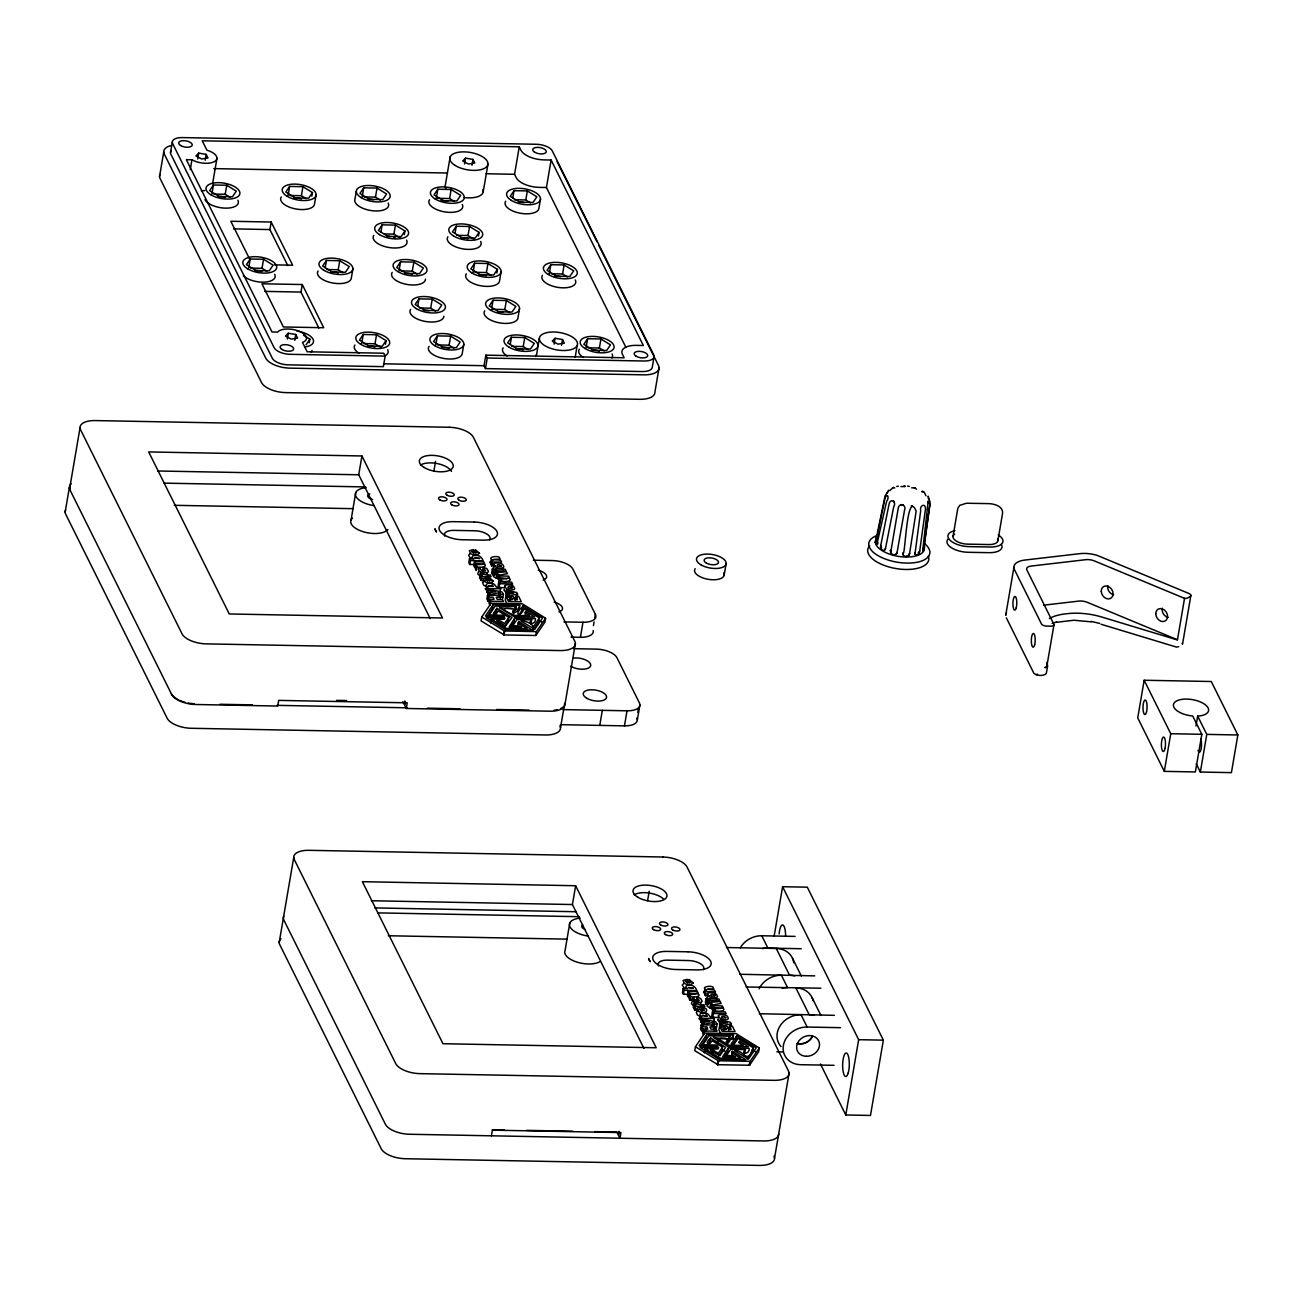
<?xml version="1.0" encoding="UTF-8"?>
<svg xmlns="http://www.w3.org/2000/svg" width="1303" height="1303" viewBox="0 0 1303 1303"><rect width="100%" height="100%" fill="white"/><g stroke="black" fill="none" stroke-linecap="round" stroke-linejoin="round"><path stroke-width="1.5" d="M922.703 550.713L928.176 501.101L929.984 504.636L923.094 551.332L922.703 549.166M875.877 542.748L884.998 498.186C887.766 491.98 889.428 498.3 886.594 501.394L876.838 544.654L875.893 542.097M880.698 547.521L881.561 547.407L880.73 545.501L889.118 503.854C890.438 497.697 897.034 501.899 893.711 506.688L885.503 548.465C884.314 553.009 879.297 548.775 880.73 545.501M876.235 539.409L875.942 541.413M876.219 538.611L885.095 495.775L888.907 490.221L886.92 493.055M884.851 549.85L885.503 548.465M903.012 554.378L902.946 553.14C905.308 558.531 906.627 488.088 916.156 511.118L909.641 553.27C909.396 557.391 902.327 557.651 902.946 553.14M914.934 554.329L920.716 510.564C919.185 505.548 925.83 502.421 925.472 509.066L919.706 551.088C920.13 554.41 914.348 557.342 914.739 552.651M928.485 499.016L928.159 496.166L930.081 502.209L924.43 544.98M914.755 487.957L911.611 487.811M890.682 552.472L898.174 508.545C898.712 502.258 906.904 504.538 904.526 510.255L897.115 552.309C896.301 556.707 889.509 554.703 890.503 550.534M909.217 554.508L909.641 553.27M877.896 542.748L877.88 543.807M729.778 1036.227L726.211 1041.748L728.214 1043.051L733.654 1035.071L706.861 1034.419L699.092 1045.853L718.002 1046.358L716.031 1045.006L702.968 1044.697L708.881 1035.804L729.647 1036.194L729.029 1040.103L729.778 1036.227L727.351 1042.921M516.086 606.465C506.248 617.296 520.614 612.671 519.571 605.162L493.169 604.657L485.4 616.091L504.424 616.58L502.339 615.244L489.276 614.935L495.189 606.042L516.086 606.465L513.659 613.159M482.55 582.457L483.625 585.112A4.675 2.134 9.7 0 0 485.921 586.285L486.866 586.529M696.258 1012.219L697.317 1014.874A4.675 2.134 9.7 0 0 699.613 1016.047L700.558 1016.275M1046.39 673.048L1047.514 666.436M65.15 512.128L69.336 487.648M69.678 488.348L80.037 427.726M159.552 176.459L163.738 151.995M170.514 152.614L172.322 142.076M190.271 169.585L191.948 159.764A15.017 6.841 9.7 0 0 214.816 161.36A15.017 6.841 9.7 0 0 206.916 150.187L202.258 140.805L519.262 146.799L520.988 150.301A19.301 8.795 9.7 0 0 544.117 159.894L551.12 160.041L643.34 345.507L636.353 345.376A19.301 8.795 9.7 0 0 622.427 354.286L624.153 357.771L485.84 355.165L484.032 365.703L485.465 368.586L642.314 371.55A13.307 6.059 9.7 0 0 652.298 367.055L654.09 356.517M197.73 158.95L198.74 153.119L206.2 154.373L208.008 157.989L201.656 158.982L195.922 155.969L198.74 153.119M205.206 160.204L206.2 154.373M212.584 183.837L216.949 158.315M211.9 194.033L213.431 184.993L226.755 185.238L236.266 191.134L232.471 196.753L219.165 196.509L209.636 190.629L213.431 184.993M229.963 197.225L225.207 194.277L226.755 185.238M248.694 268.06L250.241 259.02L263.548 259.264L273.076 265.144L269.281 270.78L255.974 270.535L246.446 264.656L250.241 259.02M266.773 271.252L262.017 268.304L263.548 259.264M287.784 265.551L269.9 229.572L271.187 222.031L230.826 221.266L249.622 259.053M288.077 195.466L289.624 186.427L302.931 186.687L312.459 192.567L311.84 196.183M306.156 198.659L301.384 195.711L302.931 186.687M287.311 339.073L288.305 333.242L295.765 334.496L297.573 338.128L291.221 339.106L285.487 336.093L288.305 333.242M316.108 194.75L314.56 203.773A17.167 7.818 9.7 0 1 295.081 208.822A17.167 7.818 9.7 0 1 281.285 196.965M318.86 328.063L300.977 292.067L302.263 284.543L261.919 283.777L283.386 326.972L323.73 327.721L302.263 284.543M294.771 340.327L295.765 334.496M309.267 342.787L309.886 339.171L303.534 335.262M325.196 267.685L326.434 260.453L339.741 260.714L349.269 266.594L345.474 272.229L332.151 271.969L322.639 266.089L326.434 260.453M342.966 272.685L338.194 269.737L339.741 260.714M356.289 191.28L354.742 200.32A17.167 7.818 9.7 0 0 373.603 210.858A17.167 7.818 9.7 0 0 388.164 203.056M362.185 196.867L363.732 187.827L377.039 188.088L386.551 193.968L382.773 199.603L369.449 199.343L359.937 193.463L363.732 187.827M352.918 268.776L351.37 277.8A17.167 7.818 9.7 0 1 331.89 282.849A17.167 7.818 9.7 0 1 318.095 270.991M380.248 200.059L375.492 197.111L377.039 188.088M361.697 343.52L363.244 334.48L376.551 334.741L386.063 340.62L385.46 344.236M380.899 232.081L382.137 224.849L395.444 225.093L404.956 230.973L404.337 234.589M381.356 347.689L375.003 343.764L376.551 334.741M400.249 238.058L393.897 234.133L395.444 225.093M430.234 618.616L358.732 474.781L361.941 455.969L148.689 451.929L229.263 613.974L442.515 617.997L361.941 455.969M351.061 520.011L355.752 492.534M279.184 942.574L293.729 857.488M398.995 270.894L400.542 261.854L413.849 262.115L423.361 267.995L419.566 273.63L406.259 273.369L396.747 267.49L400.542 261.854M191.948 159.764L186.345 159.65L272.018 331.972L277.62 332.086A15.017 6.841 9.7 0 1 299.332 331.32A15.017 6.841 9.7 0 1 302.491 342.412L307.166 351.777L383.733 353.227L385.167 356.11L383.359 366.648L288.256 364.856A13.307 6.059 9.7 0 1 272.327 358.244L170.905 154.259A13.307 6.059 9.7 0 1 171.035 151.099M417.058 274.086L412.302 271.138L413.849 262.115M417.709 306.091L418.947 298.876L432.254 299.12L441.766 305L437.971 310.635L424.664 310.391L415.152 304.495L418.947 298.876M437.841 189.228L434.046 194.864L443.557 200.743L456.864 201.004L460.659 195.369L451.147 189.489L437.841 189.228L436.293 198.268L449.6 198.528L454.356 201.46M450.154 156.865L445.463 184.358A19.301 8.795 9.7 0 0 445.984 188.837M435.463 311.091L430.707 308.159L432.254 299.12M449.6 198.528L451.147 189.489M464.519 163.999L465.513 158.152L472.973 159.406L474.781 163.038L468.429 164.031L462.695 161.018L465.513 158.152M435.805 344.92L437.352 335.881L450.659 336.141L460.171 342.021L456.376 347.657L443.069 347.396L433.557 341.516L437.352 335.881M455.008 233.481L456.245 226.25L469.552 226.494L479.064 232.374L478.445 235.99M471.979 165.253L472.973 159.406M453.867 348.113L449.112 345.165L450.659 336.141M474.357 239.459L468.005 235.534L469.552 226.494M433.915 470.855L435.528 461.441M483.218 191.802L487.925 164.325M473.103 272.294L474.634 263.255L487.957 263.515L497.469 269.395L496.85 273.011M463.835 344.204L462.288 353.227A17.167 7.818 9.7 0 1 442.792 358.276A17.167 7.818 9.7 0 1 429.013 346.419M404.891 700.981L404.288 704.483L402.855 701.617M405.477 701.828L404.842 705.591L406.275 708.474L549.899 711.194A20.164 9.186 9.7 0 0 565.03 704.027L575.389 643.421M406.275 708.474L407.236 702.822L278.679 700.395L277.718 706.047L195.841 704.5A20.164 9.186 9.7 0 1 171.687 694.466L69.922 489.798A20.164 9.186 9.7 0 1 71.144 483.853M491.166 275.487L486.41 272.539L487.957 263.515M491.817 307.492L493.039 300.276L506.362 300.521L515.874 306.4L512.079 312.036L498.772 311.792L489.26 305.896L493.039 300.276M625.994 347.543L546.429 187.518L539.426 187.388A19.301 8.795 9.7 0 1 516.297 177.778L514.555 174.293L519.262 146.799M512.779 197.909L514.017 190.678L527.34 190.922L536.852 196.802L533.057 202.437L519.75 202.193L510.222 196.313L514.017 190.678M501.118 271.578L499.586 280.601A17.167 7.818 9.7 0 1 480.09 285.65A17.167 7.818 9.7 0 1 466.311 273.793M485.465 368.586L487.257 358.032L485.84 355.165M509.571 312.508L504.815 309.56L506.362 300.521M530.549 202.91L525.793 199.962L527.34 190.922M469.487 558.743L470.383 560.551L483.218 560.795L482.387 559.117C481.898 558.401 479.488 554.28 474.829 555.599C472.093 554.98 471.018 558.238 473.934 558.84L469.487 558.743L468.819 562.652L469.715 564.46L475.22 564.557M469.715 564.46L470.383 560.551M510.222 344.513L511.444 337.282L524.767 337.542L534.279 343.422L530.484 349.057L517.177 348.797L507.665 342.917L511.444 337.282M474.455 561.707L473.787 565.616L474.683 567.391L475.351 563.482L474.455 561.707L483.755 561.87L484.586 563.548L483.071 563.515C489.944 566.268 479.797 568.434 476.898 566.61L476.018 564.818L482.436 564.329L475.351 563.482M519.522 308.583L517.991 317.623A17.167 7.818 9.7 0 1 498.495 322.672A17.167 7.818 9.7 0 1 484.716 310.814M476.018 564.818L475.351 568.727L476.23 570.519L476.898 566.61M540.501 198.984L538.953 208.024A17.167 7.818 9.7 0 1 519.474 213.073A17.167 7.818 9.7 0 1 505.694 201.216M480.286 572.88L479.569 577.636L481.849 578.793L480.335 578.76L481.002 574.851L482.517 574.884C475.904 571.251 487.941 576.187 490.237 574.916L491.133 576.708L481.833 576.529L481.002 574.851M546.429 187.518L551.12 160.041M482.68 571.431L483.348 567.522L484.423 567.733A4.43 2.02 9.7 0 1 487.013 568.857L488.413 571.349A4.512 2.052 9.7 0 1 487.42 572.489L483.315 572.783L479.504 571.414L478.12 569.069L480.335 567.554C478.136 571.089 489.798 572.359 483.804 569.216L483.348 567.522M484.879 580.503L481.165 580.438L481.833 576.529M527.976 349.513L523.22 346.565L524.767 337.542M481.752 617.003L481.084 620.912L504.245 634.952L535.842 635.489L544.931 622.117L545.599 618.208L522.389 603.859L491.101 603.273L481.752 617.003L504.489 630.978L536.429 631.597L545.599 618.208M486.947 586.806L487.11 592.393L486.947 586.806L488.316 586.839C483.315 585.584 487.925 582.034 491.084 583.516C496.427 582.848 494.749 589.314 499.717 586.92L500.613 588.728L499.945 592.621M495.401 565.925L491.671 565.86L490.856 564.199L491.524 560.29L493.039 560.323C486.149 557.57 496.296 555.387 499.196 557.212L500.091 559.003L493.674 559.492L500.759 560.339L501.639 562.13L492.339 561.951L491.524 560.29M491.671 565.86L492.339 561.951M488.022 588.989L488.234 594.657L488.022 588.989L501.997 591.985L503.414 594.331L502.746 598.224L502.372 597.051M487.55 595.096L488.544 597.083L493.039 597.165L494.114 599.331L489.619 599.25L490.612 601.22L503.447 601.465L502.453 599.478L497.257 599.38L496.182 597.23L501.378 597.328L500.385 595.324L487.55 595.096L486.882 598.989L487.876 600.992L490.873 601.041M492.339 568.988L493.218 570.779L495.645 570.812L494.765 569.036L492.339 568.988L491.671 572.897L492.55 574.672L494.977 574.721L495.873 569.053L505.173 569.232L506.053 571.007L496.769 570.844L495.873 569.053M487.876 600.992L488.544 597.083M492.55 574.672L493.218 570.779M489.146 596.497L489.814 592.588L495.531 591.757L488.902 590.748M489.619 599.25L488.951 603.142L489.944 605.129L490.612 601.22M494.163 572.668L493.495 576.577L498.251 579.086L498.593 574.509L494.163 572.668L506.395 571.854L507.502 573.678L498.919 575.177M496.769 570.844L496.101 574.753L495.205 572.962M496.215 578.385L496.883 574.476M549.28 273.728L550.827 264.704L564.134 264.949L573.662 270.829L569.867 276.464L556.56 276.22L547.032 270.324L550.827 264.704M493.169 604.657L492.501 608.566L486.98 616.742M497.925 578.418L498.593 574.509M491.329 619.104L490.661 623.013L491.41 619.055L504.228 619.283L505.043 617.964L486.247 617.72L505.629 629.707L532.275 630.066L518.855 621.678L517.975 622.948L527.178 628.714L506.346 628.372L491.41 619.055M536.38 355.735L539.409 338.063M499.31 575.959L498.642 579.868L499.521 581.643L500.189 577.734L499.31 575.959L508.61 576.138L509.424 577.799L507.926 577.766C514.799 580.535 504.636 582.685 501.753 580.861L500.857 579.086L507.274 578.597L500.189 577.734M511.818 587.848L512.486 583.956L511.607 582.164L498.772 581.92L498.104 585.829L498.984 587.604L504.489 587.718M498.984 587.604L499.652 583.711L498.772 581.92M500.189 582.995L500.857 579.086M498.414 596.611L499.082 592.702L500.271 593.044L500.336 598.321M494.391 614.918L497.046 608.338L511.949 617.541L505.417 625.977L496.752 620.603L499.815 620.635L504.652 623.534L508.838 617.394L498.316 610.912L496.378 613.664L493.283 613.648L496.818 608.387M497.046 608.338L496.15 612.28M506.444 590.324L505.776 594.233L506.672 596.025L507.339 592.116L506.444 590.324L516.721 592.474L517.519 594.054L516.851 597.963L508.512 599.706M505.89 596.253L508.528 601.563L521.363 601.807L518.675 596.399L515.776 596.351L517.47 599.771L514.946 599.722L513.415 596.627L510.792 596.579L512.323 599.673L510.287 599.624L508.642 596.302L505.89 596.253L505.222 600.162L506.981 603.696M567.359 276.92L562.603 273.988L564.134 264.949M507.584 597.865L508.251 593.956L513.691 593.158L507.339 592.116M503.675 634.838L504.245 630.896M504.912 631.043L503.821 634.887M510.124 600.488L510.792 596.579M554.084 344.122L555.078 338.291L562.538 339.546L564.346 343.161L557.993 344.155L552.277 341.142L555.078 338.291M508.838 617.394L508.17 621.303L505.092 625.88M515.108 600.26L515.776 596.351M514.652 618.257L509.098 626.971L521.754 627.28L519.62 625.945L512.845 625.701L516.949 619.576L531.624 619.853C526.151 625.163 536.478 624.642 535.435 618.648L514.652 618.257L513.985 622.166L510.173 627.818M561.544 345.376L562.538 339.546M518.04 625.619L518.855 621.678L518.187 625.587M525.093 615.342L525.76 611.433L534.67 616.987L514.327 616.791L499.472 607.573C534.963 611.433 483.869 603.094 514.978 615.439L529.572 615.684L524.962 612.785L525.76 611.433M575.16 357.299L577.164 345.507A19.301 8.795 9.7 0 0 552.309 332.004A19.301 8.795 9.7 0 0 545.859 346.256A19.301 8.795 9.7 0 0 577.164 345.507M530.956 623.762L531.624 619.853M533.204 626.743L532.536 630.636L533.464 626.759L539.393 617.948L524.343 608.696C519.702 618.599 513.17 614.69 523.122 606.139L542.488 618.111L534.849 629.316L520.956 621.01C526.135 620.635 536.152 624.577 532.666 630.685L533.334 626.776M536.25 631.629L535.973 635.424M539.393 617.948L538.725 621.857L532.797 630.668M586.089 347.754L587.637 338.731L600.944 338.975L610.472 344.855L606.677 350.491L593.37 350.246L583.842 344.35L587.637 338.731M604.169 350.947L599.396 348.015L600.944 338.975M560.502 727.807L564.688 703.343M491.41 1135.809L492.371 1130.157L620.928 1132.584L619.967 1138.236L618.534 1135.353L619.169 1131.59M570.926 637.134L580.421 637.314L582.995 622.264A17.167 7.818 9.7 0 0 595.373 614.348L572.88 569.102A17.167 7.818 9.7 0 0 552.325 560.567L533.318 560.209M593.435 625.635L594.087 621.873M594.722 618.111L595.373 614.348M659.074 367.674L654.904 392.154A20.164 9.186 9.7 0 1 639.773 399.304L285.715 392.61A20.164 9.186 9.7 0 1 261.561 382.577L160.139 178.609A20.164 9.186 9.7 0 1 159.96 174.439M599.755 725.396L602.328 710.347M643.943 1048.378L572.424 904.543L575.633 885.731L362.381 881.691L442.955 1043.719L656.207 1047.759L575.633 885.731M569.786 922.98L565.095 950.457A19.301 8.795 9.7 0 0 576.643 962.005A19.301 8.795 9.7 0 0 599.852 961.712M560.534 724.663L624.446 725.869L627.02 710.803A17.167 7.818 9.7 0 0 639.398 702.887L616.905 657.657A17.167 7.818 9.7 0 0 596.351 649.122L573.548 648.682M637.786 712.301L638.437 708.539M637.33 720.07L639.903 705.004M647.607 900.617L649.22 891.203M618.925 1131.427L618.322 1134.946L616.889 1132.063L594.803 1131.639M724.207 575.014L726.129 563.71M683.179 988.505L684.075 990.313L696.91 990.541L696.079 988.879C695.59 988.146 693.18 984.042 688.521 985.361C685.785 984.742 684.71 988 687.626 988.586L683.179 988.505L682.511 992.414L683.407 994.205L688.912 994.319M683.407 994.205L684.075 990.313M688.147 991.469L687.479 995.362L688.375 997.153L689.043 993.244L688.147 991.469L697.447 991.632L698.278 993.293L696.763 993.277C703.653 996.029 693.489 998.196 690.59 996.372L689.71 994.58L696.128 994.091L689.043 993.244M689.71 994.58L689.043 998.489L689.922 1000.281L697.936 1000.199M689.922 1000.281L690.59 996.372M693.978 1002.626L693.261 1007.398L695.541 1008.555L694.027 1008.522L694.694 1004.613L696.209 1004.646C689.596 1000.997 701.633 1005.949 703.929 1004.678L704.825 1006.453L695.525 1006.291L694.694 1004.613M698.571 1010.265L694.857 1010.183L695.525 1006.291M697.04 997.284L697.496 998.978C703.49 1002.121 691.828 1000.851 694.027 997.316L691.812 998.831L693.196 1001.176L697.007 1002.544L701.112 1002.251A4.512 2.052 9.7 0 0 702.105 1001.111L700.705 998.619A4.43 2.02 9.7 0 0 698.115 997.495L697.04 997.284L696.372 1001.193L697.447 1001.404M695.444 1046.765L694.776 1050.674L717.937 1064.714L749.534 1065.235L758.623 1051.879L759.291 1047.97L736.081 1033.621L704.695 1033.035L695.444 1046.765L718.181 1060.74L750.121 1061.359L759.291 1047.97M700.639 1016.568L700.802 1022.138L700.639 1016.568L702.008 1016.601C697.007 1015.346 701.617 1011.779 704.776 1013.278C710.119 1012.61 708.441 1019.06 713.409 1016.682L714.305 1018.474L713.637 1022.383M709.093 995.687L705.363 995.622L704.548 993.961L705.216 990.052L706.731 990.085C699.841 987.316 709.988 985.149 712.888 986.974L713.783 988.765L707.366 989.254L714.451 990.101L715.331 991.876L714.663 995.785M702.203 1011.258L702.871 1007.349C710.102 1008.685 705.656 1015.07 700.281 1012.138A4.675 2.134 9.7 0 1 697.985 1010.965L696.926 1008.31L699.434 1007.268L701.47 1007.219L703.245 1010.786L704.402 1010.591L702.871 1007.349M705.363 995.622L705.216 990.052M701.714 1018.751L701.926 1024.419L701.714 1018.751L715.689 1021.731L717.106 1024.077L716.438 1027.986L716.064 1026.797M714.402 1030.982L715.07 1027.073L714.077 1025.086L701.242 1024.842L700.574 1028.751L701.568 1030.738L704.565 1030.803M706.031 998.75L706.91 1000.525L709.337 1000.574L708.457 998.798L706.031 998.75L705.363 1002.659L706.242 1004.434L708.669 1004.483M701.568 1030.738L702.236 1026.845L701.242 1024.842M706.242 1004.434L706.91 1000.525M702.838 1026.259L703.506 1022.35L709.223 1021.519L702.594 1020.51M703.311 1028.995L702.643 1032.904L703.636 1034.891L704.304 1030.982L703.311 1028.995L707.806 1029.093L706.731 1026.927L702.236 1026.845M707.855 1002.43L707.187 1006.323L711.943 1008.831L712.285 1004.271L707.855 1002.43L720.087 1001.616L721.194 1003.44L712.611 1004.922M708.897 1002.724L709.565 998.815L718.865 998.994L719.745 1000.769L710.461 1000.59L709.565 998.815M706.063 1030.836L706.731 1026.927M709.907 1008.147L710.575 1004.238M706.861 1034.419L706.193 1038.328L700.672 1046.504M711.617 1008.18L712.285 1004.271M704.353 1052.775L705.102 1048.817L717.92 1049.045L718.735 1047.726L700.037 1047.417L719.321 1059.469L745.967 1059.828L732.547 1051.44L731.667 1052.71L740.87 1058.476L720.038 1058.134L705.102 1048.817M713.002 1005.721L712.334 1009.63L713.213 1011.405L713.881 1007.496L713.002 1005.721L722.302 1005.9L723.116 1007.561L721.618 1007.528C728.491 1010.281 718.328 1012.447 715.445 1010.623L714.549 1008.831L720.966 1008.343L713.881 1007.496M712.464 1011.682L713.344 1013.457L726.178 1013.701L725.299 1011.926L712.464 1011.682L711.796 1015.591L712.676 1017.366L718.181 1017.48M712.676 1017.366L713.344 1013.457M713.881 1012.74L714.549 1008.831M712.106 1026.373L712.774 1022.464L713.979 1022.806L714.028 1028.083M708.083 1044.68L710.738 1038.1L725.641 1047.303L719.94 1055.739L710.444 1050.365L713.507 1050.397L718.344 1053.296L722.53 1047.156L712.008 1040.674C709.76 1046.162 703.343 1043.947 710.51 1038.133M710.738 1038.1L709.842 1042.042M712.48 1054.225L713.148 1050.316M712.953 1054.355L713.507 1050.397M720.136 1020.086L719.468 1023.995L720.364 1025.787L721.031 1021.878L720.136 1020.086L730.413 1022.236L731.211 1023.8L730.543 1027.709L722.204 1029.468M719.582 1026.015L722.22 1031.324L735.055 1031.569L732.367 1026.161L729.468 1026.112L731.162 1029.517L728.638 1029.484L727.107 1026.389L724.484 1026.341L726.015 1029.419L723.979 1029.386L722.334 1026.064L719.582 1026.015L718.914 1029.924L720.673 1033.458M721.276 1027.611L721.943 1023.718L727.383 1022.92L721.031 1021.878M717.269 1064.567L717.937 1060.658M718.034 1060.691L717.513 1064.649L718.279 1060.772M717.725 1064.698L718.507 1060.805M717.937 1064.714L718.604 1060.805M723.816 1030.25L724.484 1026.341M722.53 1047.156L721.862 1051.065L718.784 1055.642M728.8 1030.005L729.468 1026.112M728.344 1048.019L722.709 1056.668L735.446 1057.042L733.312 1055.707L726.537 1055.463L730.641 1049.338L745.316 1049.599C739.892 1055.023 750.235 1054.29 749.127 1048.41L728.344 1048.019L727.677 1051.928L723.865 1057.58M731.732 1055.381L732.4 1051.472M731.879 1055.349L732.547 1051.44M747.466 1058.964L752.417 1051.619L753.085 1047.71L738.035 1038.458L734.224 1043.931L731.211 1043.85L736.814 1035.901L736.146 1039.794L732.693 1044.615M744.648 1053.508L745.316 1049.599M749.274 1065.3L749.942 1061.391L749.42 1065.284M774.129 936.254L782.598 886.724L807.29 887.18L883.353 1040.152L870.485 1115.449L845.777 1114.977L820.434 1063.997M774.536 1158.253L789.081 1073.183M845.777 1114.977L858.661 1039.68L782.598 886.724M953.047 536.282L957.803 508.431L959.708 505.336L966.484 503.235L988.733 503.626C994.205 503.805 1002.984 506.15 1002.61 513.04L997.854 540.908M1013.897 567.473L1005.721 615.277L1006.535 612.736M1046.879 666.142L1053.964 624.723M1196.203 763.737L1200.34 772.044L1231.416 772.63L1237.85 734.973L1211.269 681.518L1144.164 680.247L1137.731 717.904L1164.312 771.36L1195.388 771.946L1201.822 734.306L1192.734 716.015A17.802 8.111 9.7 0 1 1174.345 702.724A17.802 8.111 9.7 0 1 1203.076 703.262A17.802 8.111 9.7 0 1 1197.669 716.113L1195.975 726.015M1049.355 618.583A42.901 19.545 9.7 0 1 1064.958 613.941L1067.515 613.648A42.901 19.545 9.7 0 1 1102.045 617.101L1175.746 639.431A4.284 1.954 9.7 0 0 1177.472 639.773L1184.541 598.354A4.284 1.954 9.7 0 0 1187.913 597.849L1190.274 596.351A4.284 1.954 9.7 0 0 1188.825 593.435L1097.077 555.339A21.451 9.772 9.7 0 0 1079.91 553.645L1025.038 560.029A21.451 9.772 9.7 0 0 1014.516 569.704L1041.488 623.958A4.284 1.954 9.7 0 0 1046.635 626.091L1050.739 626.173A4.284 1.954 9.7 0 0 1053.834 624.186L1026.862 569.932A8.584 3.909 9.7 0 1 1031.08 566.072L1085.953 559.671A8.584 3.909 9.7 0 1 1094.357 560.909L1184.541 598.354M1190.877 595.438L1182.521 644.268L1182.114 643.324M1164.312 771.36L1170.745 733.719L1144.164 680.247M1200.34 772.044L1206.773 734.387L1197.669 716.113M749.6 1065.219L750.349 1061.245M519.001 614.853L522.145 610.097L522.878 606.156M735.837 1039.843L736.684 1035.901L735.934 1039.81M522.242 610.065L522.992 606.139L522.145 610.097M514.766 608.99L518.822 609.055L519.702 605.195M728.458 1038.752L732.514 1038.817L733.263 1034.924L732.921 1038.931M903.468 505.157L902.458 504.652M896.659 553.482L897.115 552.309M921.677 491.72L924.316 492.404L926.01 495.775M924.609 546.332L924.299 548.335M917.442 554.997L918.387 554.166M876.121 538.058L876.349 536.706M877.668 535.81L876.87 537.569M924.544 544.703L924.723 543.628M919.706 551.088L918.306 552.667L919.104 553.009M889.868 490.531L893.044 487.583L894.819 487.957M1046.195 673.684C1043.719 676.11 1036.602 676.127 1033.865 673.276L1006.339 617.817M894.102 501.802L893.565 501.004M900.927 504.733L902.067 504.587M289.624 186.427L285.829 192.062L295.358 197.942L308.664 198.203L312.459 192.567M382.137 224.849L378.342 230.484L387.854 236.364L401.177 236.609L404.956 230.973M306.091 344.806L309.886 339.171M363.244 334.48L359.449 340.116L368.961 345.995L382.284 346.256L386.063 340.62M456.245 226.25L452.45 231.885L461.962 237.765L475.269 238.009L479.064 232.374M474.634 263.255L470.855 268.89L480.367 274.77L493.674 275.031L497.469 269.395M753.085 1047.71C746.928 1066.131 744.534 1049.501 734.664 1050.772L748.443 1059.095L756.18 1047.873L736.814 1035.901M903.223 554.964L902.995 553.873M923.664 550.697L924.022 549.638M892.636 487.794L893.646 487.387M906.53 556.528L908.37 555.583M478.445 571.773L477.745 573.971L479.976 575.975M692.137 1001.535L691.437 1003.733L693.668 1005.737M1178.694 646.695L1176.625 647.135L1101.002 624.235M896.953 552.912L896.252 553.97M893.842 554.883L895.177 554.671M927.997 501.736L927.899 502.551M909.478 553.889L908.842 555.078M470.008 553.742L468.591 555.257L469.764 557.261A4.675 2.134 9.7 0 0 472.061 558.417M483.038 581.952L483.869 581.61M683.7 983.504L682.283 985.019L683.456 987.006A4.675 2.134 9.7 0 0 685.753 988.179M696.73 1011.714L697.561 1011.372M490.514 561.202L489.798 562.521L492.371 564.232L490.856 564.199M704.206 990.964L703.49 992.267L706.063 993.994L704.548 993.961M1052.107 623.469L1056.586 621.922M900.943 486.54L905.015 486.622M486.687 587.604L485.188 588.777L486.768 590.406M700.379 1017.35L698.88 1018.539L700.46 1020.168M1037.611 674.237L1035.852 674.531M484.244 570.437L482.143 570.633M499.082 592.702L490.759 594.477L489.814 592.588M712.774 1022.464L704.451 1024.239L703.506 1022.35M517.519 594.054L509.18 595.813L508.251 593.956M731.211 1023.8L722.872 1025.559L721.943 1023.718M1056.098 622.345L1073.9 620.244L1091.165 621.84M896.725 486.475L898.321 486.198M1043.589 605.195L1078.868 601.09A8.584 3.909 9.7 0 1 1087.272 602.312L1177.472 639.773M1091.214 621.417L1099.618 623.388M904.119 486.231L905.276 486.198L903.81 486.182M501.004 594.412L503.414 594.331M714.696 1024.174L717.106 1024.077M923.159 491.524L924.022 492.159M213.822 168.608L447.499 173.022M486.117 173.755L514.555 174.293M213.79 194.066L225.207 194.277M289.983 195.499L301.384 195.711M364.091 196.9L375.492 197.111M514.376 199.75L525.793 199.962M233.579 228.872L269.9 229.572M384.385 233.954L393.897 234.133M456.587 235.322L468.005 235.534M274.493 264.867L292.654 265.209L271.187 222.031M250.599 268.092L262.017 268.304M326.792 269.526L338.194 269.737M400.901 270.926L412.302 271.138M474.992 272.327L486.41 272.539M551.185 273.777L562.603 273.988M264.672 291.383L300.977 292.067M419.305 307.948L430.707 308.159M491.508 309.3L504.815 309.56M363.602 343.552L375.003 343.764M437.71 344.953L449.112 345.165M511.802 346.354L523.22 346.565M587.995 347.803L599.396 348.015M385.167 356.11L290.064 354.318A13.307 6.059 9.7 0 1 274.135 347.689L172.713 143.721A13.307 6.059 9.7 0 1 182.306 137.581L536.347 144.275A13.307 6.059 9.7 0 1 552.277 150.887L653.715 354.872A13.307 6.059 9.7 0 1 644.122 361.012L487.257 358.032M383.929 363.814L484.032 365.703M157.663 470.986L358.732 474.781M164.129 483.136L365.573 486.931M174.276 505.303L353.097 508.675M499.652 583.711L512.486 583.956M487.778 588.484L500.613 588.728M563.987 621.906L582.995 622.264M336.581 700.362L346.614 700.542M563.108 709.598L627.02 710.803M219.914 704.271L252.473 704.874M276.887 705.346L407.122 707.806M427.465 708.18L460.024 708.799M496.655 709.5L529.197 710.102M1170.745 733.719L1201.822 734.306M1206.773 734.387L1237.85 734.973M371.355 900.748L572.424 904.543M374.727 907.914L575.893 911.725M377.821 912.882L579.265 916.693M740.316 947.786A21.451 18.128 -26.4 0 1 761.783 935.766L795.107 936.401M388.31 935.749L567.131 939.137M762.483 948.649A21.451 18.128 -26.4 0 1 767.907 948.095L801.247 948.731M726.455 947.525L776.246 948.47A21.451 18.128 -26.4 0 1 793.755 962.787M739.746 974.253L814.733 975.882M746.065 986.99L820.874 988.211M706.031 991.713L715.331 991.876M759.356 1013.718L834.36 1015.33M701.47 1018.246L714.305 1018.474M834.05 1065.317L800.726 1064.698A21.451 18.128 -26.4 0 1 783.364 1045.478A21.451 18.128 -26.4 0 1 807.16 1027.041L840.5 1027.676M715.07 1027.073L709.874 1026.976L710.949 1029.142L716.145 1029.24L717.139 1031.227L704.304 1030.982M858.661 1039.68L883.353 1040.152M776.832 1051.814L782.81 1051.928M492.355 1129.701L504.408 1129.929M526.51 1130.352L572.701 1131.232M907.588 486.133L909.396 486.394M914.38 487.811L915.211 487.99M912.637 506.248L911.22 505.939L912.295 506.362M506.444 593.24L503.903 590.064A4.626 2.117 9.7 0 1 504.668 589.2M720.803 1019.093L718.262 1015.917A4.626 2.117 9.7 0 1 720.282 1014.646L723.002 1014.597A4.691 2.134 9.7 0 1 724.94 1014.988A4.789 2.183 9.7 0 1 727.286 1016.177L728.393 1018.311A4.919 2.248 9.7 0 1 727.367 1019.451L723.637 1019.809A4.707 2.15 9.7 0 1 720.803 1019.093M720.136 1023.002L717.595 1019.809A4.626 2.117 9.7 0 1 718.376 1018.962M721.65 1049.159L724.973 1051.212M538.579 620.033L541.82 622.02M752.271 1049.778L755.512 1051.782M922.899 491.361L922.263 491.117M915.423 488.283L916.449 489.179M707.806 1000.248L706.715 997.935A4.626 2.117 9.7 0 1 708.05 996.828M491.801 583.207L492.42 584.151M705.493 1012.968L706.405 1014.728M486.947 573.336L487.745 575.258M700.639 1003.098L701.437 1005.02A4.512 2.052 9.7 0 1 701.307 1005.476M493.593 569.965L493.023 568.173A4.626 2.117 9.7 0 1 493.283 567.701M502.551 568.971L503.137 570.095M716.243 998.733L716.829 999.857M557.065 161.556L596.921 241.69M598.729 245.339L658.504 365.54A20.164 9.186 9.7 0 1 643.959 374.841L289.901 368.146A20.164 9.186 9.7 0 1 265.747 358.113L164.325 154.129A20.164 9.186 9.7 0 1 170.937 145.627M792.468 958.21L801.329 976.028M812.095 997.675L820.955 1015.493M776.246 948.47L789.537 975.198A21.451 18.128 -26.4 0 1 794.765 975.931M761.783 935.766L767.907 948.095M807.16 1027.041L801.036 1014.711A21.451 18.128 -26.4 0 0 780.025 1025.966A21.451 18.128 -26.4 0 0 780.986 1046.57M494.098 572.945L494.977 574.721M480.335 578.76L481.165 580.438M694.027 1008.522L694.857 1010.183M1047.058 662.152L1047.563 665.98A4.284 1.954 9.7 0 1 1045.267 667.559L1044.697 667.527A4.284 1.954 9.7 0 0 1046.765 665.605M814.375 1015.395A21.451 18.128 -26.4 0 0 809.163 1014.662L795.872 987.918A21.451 18.128 -26.4 0 1 813.105 1000.688M812.372 1036.146A11.792 9.968 -26.4 0 1 797.338 1043.394M634.154 894.835A17.167 7.818 9.7 0 1 663.536 899.037M778.722 1133.789A20.164 9.186 9.7 0 1 763.591 1140.939L409.533 1134.261A20.164 9.186 9.7 0 1 385.379 1124.228L283.956 920.244A20.164 9.186 9.7 0 1 283.793 916.09M703.392 969.676A12.444 5.668 9.7 0 0 700.428 963.715A12.444 5.668 9.7 0 0 688.603 960.539L667.445 960.132A12.444 5.668 9.7 0 0 658.471 965.881M812.339 1036.634A11.792 9.968 -26.4 0 1 797.143 1043.508M779.113 933.925A11.792 3.323 -88.9 0 1 782.859 924.983A11.792 3.323 -88.9 0 1 785.611 936.434M782.109 988.13A21.451 18.128 -26.4 0 1 787.549 987.576L781.409 975.247A21.451 18.128 -26.4 0 0 759.144 988.814M280.992 938.763A20.164 9.186 9.7 0 0 279.77 944.708L381.193 1148.692A20.164 9.186 9.7 0 0 405.347 1158.725L759.405 1165.419A20.164 9.186 9.7 0 0 773.949 1156.119M588.37 936.108A19.301 8.795 9.7 0 1 569.9 926.694A19.301 8.795 9.7 0 1 580.161 918.11M585.014 929.479A6.857 3.127 9.7 0 1 582.702 924.821M593.191 630.473A17.167 7.818 9.7 0 1 580.421 637.314M554.101 602.1A11.792 5.375 9.7 0 1 558.971 611.889M538.253 570.225A11.792 5.375 9.7 0 1 543.123 580.014M636.825 717.953A17.167 7.818 9.7 0 1 624.446 725.869M573.418 658.048A11.792 5.375 9.7 0 1 588.744 661.826A11.792 5.375 9.7 0 1 586.399 668.781A11.792 5.375 9.7 0 1 570.665 666.208M194.049 703.75A20.164 9.186 9.7 0 1 188.088 703.001M185.189 702.317A20.164 9.186 9.7 0 1 179.781 700.444M178.56 699.874A20.164 9.186 9.7 0 1 171.344 693.766M65.573 510.108A20.164 9.186 9.7 0 0 65.736 514.262L167.159 718.246A20.164 9.186 9.7 0 0 191.313 728.279L545.371 734.973A20.164 9.186 9.7 0 0 559.915 725.673M372.609 499.57A6.857 3.127 9.7 0 1 367.886 496.655A6.857 3.127 9.7 0 1 369.775 493.87M374.319 505.662A19.301 8.795 9.7 0 1 355.866 496.248A19.301 8.795 9.7 0 1 366.127 487.664M387.887 529.523A19.301 8.795 9.7 0 1 362.609 531.543A19.301 8.795 9.7 0 1 352.576 518.105M562.863 707.138A20.164 9.186 9.7 0 1 560.567 708.62M557.472 709.695A20.164 9.186 9.7 0 1 553.742 710.33M493.788 567.31A4.626 2.117 9.7 0 1 494.358 567.082M420.462 465.073A17.167 7.818 9.7 0 1 437.515 463.624A17.167 7.818 9.7 0 1 451.457 471.425M489.7 539.914A12.444 5.668 9.7 0 0 486.736 533.953A12.444 5.668 9.7 0 0 474.911 530.777L453.753 530.386A12.444 5.668 9.7 0 0 444.779 536.119M70.264 490.482A20.164 9.186 9.7 0 1 70.085 486.328M723.8 572.848A15.017 6.841 9.7 0 1 709.027 579.444A15.017 6.841 9.7 0 1 695.167 568.662M1113.658 594.754A6.857 5.456 57.4 0 1 1107.762 585.601M1168.156 617.394A6.857 5.456 57.4 0 1 1162.276 608.224M954.952 530.647A17.167 7.818 9.7 0 0 949.48 539.654A17.167 7.818 9.7 0 0 968.96 546.625L990.117 547.016A17.167 7.818 9.7 0 0 998.228 534.947M954.692 534.165A12.02 5.473 9.7 0 0 955.311 540.403A12.02 5.473 9.7 0 0 967.738 544.149L988.879 544.556A12.02 5.473 9.7 0 0 997.544 539.019M1001.307 544.361A17.167 7.818 9.7 0 1 989.14 552.667L967.999 552.277A17.167 7.818 9.7 0 1 951.141 547.537A17.167 7.818 9.7 0 1 948.112 539.019M891.464 551.104A13.73 6.254 9.7 0 1 890.161 550.42M924.006 546.429A24.79 11.304 9.7 0 1 898.94 556.446A24.79 11.304 9.7 0 1 876.105 539.133M928.322 556.12A30.93 14.089 9.7 0 1 897.995 568.857A30.93 14.089 9.7 0 1 868.254 547.814M868.857 546.739A30.93 14.089 9.7 0 1 869.671 545.713M874.834 542.325A30.93 14.089 9.7 0 1 876.561 541.673M924.576 543.628A30.93 14.089 9.7 0 1 918.126 562.033A30.93 14.089 9.7 0 1 876.447 554.638A30.93 14.089 9.7 0 1 877.652 535.289M1200.796 739.159A7.297 2.052 -88.9 0 1 1200.959 749.632A7.297 2.052 -88.9 0 1 1197.994 750.381M274.689 274.249A17.167 7.818 9.7 0 1 264.428 282.132A17.167 7.818 9.7 0 1 243.368 275.764M254.737 270.519A7.297 3.323 9.7 0 1 261.936 271.561M237.879 200.222A17.167 7.818 9.7 0 1 225.5 208.138A17.167 7.818 9.7 0 1 204.946 199.603M217.927 196.492A7.297 3.323 9.7 0 1 225.126 197.535M441.831 347.396A7.297 3.323 9.7 0 1 449.046 348.422M330.913 271.969A7.297 3.323 9.7 0 1 338.128 272.995M405.021 273.369A7.297 3.323 9.7 0 1 412.237 274.396M583.402 357.478A17.167 7.818 9.7 0 1 579.314 349.269M612.084 353.96A17.167 7.818 9.7 0 1 611.921 358.032M592.116 350.23A7.297 3.323 9.7 0 1 599.331 351.273M553.791 276.529A7.297 3.323 9.7 0 1 560.795 276.659M387.675 349.709A17.167 7.818 9.7 0 1 385.753 355.442M358.993 353.243A17.167 7.818 9.7 0 1 354.905 345.018M443.883 316.222A17.167 7.818 9.7 0 1 424.387 321.271A17.167 7.818 9.7 0 1 410.608 309.414M294.103 197.942A7.297 3.323 9.7 0 1 301.319 198.968M423.426 310.375A7.297 3.323 9.7 0 1 428.915 310.831M296.889 331.06A17.167 7.818 9.7 0 1 313.046 339.236A17.167 7.818 9.7 0 1 304.788 346.956M311.987 350.393A17.167 7.818 9.7 0 1 311.336 352.347M515.939 348.797A7.297 3.323 9.7 0 1 523.138 349.823M462.272 204.457A17.167 7.818 9.7 0 1 445.496 212.014A17.167 7.818 9.7 0 1 429.501 199.766M507.209 356.045A17.167 7.818 9.7 0 1 503.121 347.82M536.396 354.628A17.167 7.818 9.7 0 1 535.728 356.582M497.534 311.775A7.297 3.323 9.7 0 1 503.007 312.231M440.805 201.053A7.297 3.323 9.7 0 1 447.809 201.183M367.723 345.995A7.297 3.323 9.7 0 1 374.938 347.021M479.129 274.77A7.297 3.323 9.7 0 1 486.328 275.796M460.725 237.749A7.297 3.323 9.7 0 1 467.924 238.791M480.677 241.478A17.167 7.818 9.7 0 1 463.901 249.036A17.167 7.818 9.7 0 1 447.906 236.788M368.212 199.343A7.297 3.323 9.7 0 1 373.7 199.782M406.569 240.078A17.167 7.818 9.7 0 1 389.792 247.635A17.167 7.818 9.7 0 1 373.798 235.387M386.616 236.348A7.297 3.323 9.7 0 1 390.232 236.429M393.832 237.39A7.297 3.323 9.7 0 1 395.298 238.123M425.478 279.2A17.167 7.818 9.7 0 1 405.982 284.249A17.167 7.818 9.7 0 1 392.203 272.392M518.513 202.177A7.297 3.323 9.7 0 1 523.985 202.633M575.274 279.933A17.167 7.818 9.7 0 1 558.498 287.474A17.167 7.818 9.7 0 1 542.504 275.242M482.957 189.538A19.301 8.795 9.7 0 1 464.031 197.486M204.783 190.564A15.017 6.841 9.7 0 1 201.297 190.775M493.69 564.264L496.231 567.44A4.707 2.15 9.7 0 0 499.049 568.173L502.795 567.815A4.919 2.248 9.7 0 0 503.821 566.675L502.714 564.541A4.789 2.183 9.7 0 0 500.368 563.352A4.691 2.134 9.7 0 0 498.43 562.961L495.71 563.01A4.626 2.117 9.7 0 0 493.69 564.264M504.57 586.155L507.111 589.331A4.707 2.15 9.7 0 0 509.945 590.047L513.675 589.689A4.919 2.248 9.7 0 0 514.701 588.549L513.594 586.415A4.789 2.183 9.7 0 0 511.248 585.226A4.691 2.134 9.7 0 0 509.31 584.835L506.59 584.884A4.626 2.117 9.7 0 0 504.57 586.155M707.382 994.026L709.923 997.202A4.707 2.15 9.7 0 0 712.741 997.919L716.487 997.561A4.919 2.248 9.7 0 0 717.513 996.42L716.406 994.303A4.789 2.183 9.7 0 0 714.06 993.098A4.691 2.134 9.7 0 0 712.122 992.723L709.402 992.756A4.626 2.117 9.7 0 0 707.382 994.026M515.939 606.432L515.451 610.39L515.939 606.432M479.52 553.205L477.126 554.899L472.728 554.508A4.675 2.134 9.7 0 1 470.432 553.352L469.373 550.68L473.526 549.589L475.693 553.172L477.126 552.293L475.334 549.719L479.52 553.205M493.381 581.057L490.97 582.767L486.589 582.376A4.675 2.134 9.7 0 1 484.293 581.219L483.218 578.548L487.371 577.457L489.553 581.04L490.987 580.161L489.179 577.587L493.381 581.057M693.212 982.951L690.818 984.661L686.42 984.27A4.675 2.134 9.7 0 1 684.124 983.114L683.065 980.442L687.218 979.351L689.385 982.918L690.818 982.055L689.026 979.481L693.212 982.951M718.262 1038.703L717.676 1042.595C715.363 1032.807 742.531 1042.595 713.23 1037.286L728.019 1046.553L748.345 1046.798L739.452 1041.195L738.573 1042.481L743.264 1045.429L728.67 1045.201L718.23 1038.752M471.767 551.625L473.983 553.124L473.119 551.381L471.767 551.625M485.628 579.493L487.843 580.991L486.964 579.249L485.628 579.493M685.459 981.387L687.675 982.885L686.811 981.143L685.459 981.387M699.32 1009.255L701.535 1010.753L700.656 1008.994L699.32 1009.255M493.348 586.334L488.886 585.65L493.348 586.334M707.04 1016.079L702.578 1015.412L707.04 1016.079M501.215 565.958C494.651 568.336 496.818 561.919 501.215 565.958M512.095 587.832C505.531 590.21 507.714 583.809 512.095 587.832M714.907 995.72C708.343 998.082 710.526 991.681 714.907 995.72M725.787 1017.594C719.223 1019.972 721.406 1013.571 725.787 1017.594M479.553 558.482L475.058 557.782L479.553 558.482M693.245 988.244L688.75 987.544L693.245 988.244M449.226 427.27L95.168 420.576A20.164 9.186 9.7 0 0 80.623 429.876L182.045 633.844A20.164 9.186 9.7 0 0 206.2 643.877L560.257 650.572A20.164 9.186 9.7 0 0 574.802 641.271L473.38 437.287A20.164 9.186 9.7 0 0 449.226 427.27M474.341 522.047L453.183 521.656A18.877 8.6 9.7 0 0 439.567 530.354A18.877 8.6 9.7 0 0 462.19 539.751L483.332 540.142A18.877 8.6 9.7 0 0 496.948 531.445A18.877 8.6 9.7 0 0 474.341 522.047M662.918 857.016L308.86 850.322A20.164 9.186 9.7 0 0 294.315 859.622L395.737 1063.606A20.164 9.186 9.7 0 0 419.892 1073.639L773.949 1080.334A20.164 9.186 9.7 0 0 788.494 1071.033L687.072 867.049A20.164 9.186 9.7 0 0 662.918 857.016M688.033 951.809L666.875 951.402A18.877 8.6 9.7 0 0 653.259 960.116A18.877 8.6 9.7 0 0 675.882 969.497L697.024 969.904A18.877 8.6 9.7 0 0 710.64 961.191A18.877 8.6 9.7 0 0 688.033 951.809M436.44 531.836L434.909 528.725A23.177 10.554 9.7 0 0 436.44 531.836M650.132 961.581L648.601 958.487A23.177 10.554 9.7 0 0 650.132 961.581M653.422 929.576A4.284 1.954 9.7 0 0 660.556 929.723A4.284 1.954 9.7 0 0 655.458 926.563A4.284 1.954 9.7 0 0 653.422 929.576M665.458 934.577A4.284 1.954 9.7 0 0 672.592 934.707A4.284 1.954 9.7 0 0 667.494 931.564A4.284 1.954 9.7 0 0 665.458 934.577M672.706 929.951A4.284 1.954 9.7 0 0 679.824 930.081A4.284 1.954 9.7 0 0 674.726 926.922A4.284 1.954 9.7 0 0 672.706 929.951M637.753 897.181A17.167 7.818 9.7 0 0 666.289 897.718A17.167 7.818 9.7 0 0 645.881 885.112A17.167 7.818 9.7 0 0 637.753 897.181M660.67 924.951A4.284 1.954 9.7 0 0 667.804 925.081A4.284 1.954 9.7 0 0 662.706 921.938A4.284 1.954 9.7 0 0 660.67 924.951M806.134 1056.293A11.792 9.968 -26.4 0 0 818.805 1041.081A11.792 9.968 -26.4 0 0 799.244 1040.462A11.792 9.968 -26.4 0 0 806.134 1056.293M848.237 1072.906A11.792 3.323 -88.9 0 0 846.95 1053.313A11.792 3.323 -88.9 0 0 842.732 1068.102A11.792 3.323 -88.9 0 0 848.237 1072.906M586.513 698.082A11.792 5.375 9.7 0 0 606.123 698.441A11.792 5.375 9.7 0 0 592.099 689.776A11.792 5.375 9.7 0 0 586.513 698.082M439.73 499.831A4.284 1.954 9.7 0 0 446.864 499.961A4.284 1.954 9.7 0 0 441.766 496.801A4.284 1.954 9.7 0 0 439.73 499.831M451.766 504.815A4.284 1.954 9.7 0 0 458.9 504.945A4.284 1.954 9.7 0 0 453.802 501.802A4.284 1.954 9.7 0 0 451.766 504.815M458.998 500.189A4.284 1.954 9.7 0 0 466.132 500.319A4.284 1.954 9.7 0 0 461.034 497.176A4.284 1.954 9.7 0 0 458.998 500.189M424.061 467.419A17.167 7.818 9.7 0 0 452.597 467.956A17.167 7.818 9.7 0 0 432.189 455.35A17.167 7.818 9.7 0 0 424.061 467.419M446.978 495.189A4.284 1.954 9.7 0 0 454.112 495.319A4.284 1.954 9.7 0 0 449.014 492.176A4.284 1.954 9.7 0 0 446.978 495.189M706.307 563.026A7.297 3.323 9.7 0 0 718.311 563.043A7.297 3.323 9.7 0 0 709.321 557.782A7.297 3.323 9.7 0 0 706.307 563.026M701.307 565.046A15.017 6.841 9.7 0 0 725.82 564.72A15.017 6.841 9.7 0 0 706.829 554.084A15.017 6.841 9.7 0 0 701.307 565.046M1155.761 613.892A6.857 5.456 57.4 0 0 1164.752 621.173A6.857 5.456 57.4 0 0 1164.491 610.113A6.857 5.456 57.4 0 0 1155.761 613.892M1101.263 591.269A6.857 5.456 57.4 0 0 1110.237 598.549A6.857 5.456 57.4 0 0 1109.977 587.49A6.857 5.456 57.4 0 0 1101.263 591.269M1034.663 644.708A6.857 1.922 -88.9 0 0 1033.719 633.535A6.857 1.922 -88.9 0 0 1031.406 642.623A6.857 1.922 -88.9 0 0 1034.663 644.708M1016.259 607.703A6.857 1.922 -88.9 0 0 1015.314 596.513A6.857 1.922 -88.9 0 0 1013.001 605.602A6.857 1.922 -88.9 0 0 1016.259 607.703M1165.061 748.394A7.297 2.052 -88.9 0 0 1163.709 737.042A7.297 2.052 -88.9 0 0 1161.543 747.499A7.297 2.052 -88.9 0 0 1165.061 748.394M1146.526 711.943A7.297 2.052 -88.9 0 0 1145.5 700.102A7.297 2.052 -88.9 0 0 1143.073 709.842A7.297 2.052 -88.9 0 0 1146.526 711.943M247.554 268.744A17.167 7.818 9.7 0 0 276.073 269.281A17.167 7.818 9.7 0 0 255.681 256.675A17.167 7.818 9.7 0 0 247.554 268.744M210.744 194.717A17.167 7.818 9.7 0 0 239.263 195.255A17.167 7.818 9.7 0 0 218.871 182.648A17.167 7.818 9.7 0 0 210.744 194.717M490.351 310A17.167 7.818 9.7 0 0 518.871 310.537A17.167 7.818 9.7 0 0 498.479 297.931A17.167 7.818 9.7 0 0 490.351 310M584.933 348.455A17.167 7.818 9.7 0 0 613.469 348.992A17.167 7.818 9.7 0 0 593.06 336.386A17.167 7.818 9.7 0 0 584.933 348.455M534.637 152.19A6.857 3.127 9.7 0 0 546.038 152.402A6.857 3.127 9.7 0 0 537.878 147.353A6.857 3.127 9.7 0 0 534.637 152.19M323.73 270.177A17.167 7.818 9.7 0 0 352.25 270.715A17.167 7.818 9.7 0 0 331.858 258.108A17.167 7.818 9.7 0 0 323.73 270.177M416.243 308.599A17.167 7.818 9.7 0 0 444.763 309.137A17.167 7.818 9.7 0 0 424.371 296.53A17.167 7.818 9.7 0 0 416.243 308.599M286.921 196.15A17.167 7.818 9.7 0 0 315.456 196.704A17.167 7.818 9.7 0 0 295.048 184.098A17.167 7.818 9.7 0 0 286.921 196.15M435.137 198.952A17.167 7.818 9.7 0 0 463.656 199.506A17.167 7.818 9.7 0 0 443.264 186.899A17.167 7.818 9.7 0 0 435.137 198.952M508.756 347.005A17.167 7.818 9.7 0 0 537.276 347.543A17.167 7.818 9.7 0 0 516.884 334.936A17.167 7.818 9.7 0 0 508.756 347.005M434.648 345.604A17.167 7.818 9.7 0 0 463.168 346.142A17.167 7.818 9.7 0 0 442.776 333.535A17.167 7.818 9.7 0 0 434.648 345.604M360.54 344.204A17.167 7.818 9.7 0 0 389.06 344.741A17.167 7.818 9.7 0 0 368.668 332.135A17.167 7.818 9.7 0 0 360.54 344.204M471.947 272.978A17.167 7.818 9.7 0 0 500.466 273.516A17.167 7.818 9.7 0 0 480.074 260.909A17.167 7.818 9.7 0 0 471.947 272.978M453.542 235.973A17.167 7.818 9.7 0 0 482.061 236.511A17.167 7.818 9.7 0 0 461.669 223.904A17.167 7.818 9.7 0 0 453.542 235.973M361.029 197.551A17.167 7.818 9.7 0 0 389.548 198.105A17.167 7.818 9.7 0 0 369.156 185.498A17.167 7.818 9.7 0 0 361.029 197.551M379.434 234.573A17.167 7.818 9.7 0 0 407.953 235.11A17.167 7.818 9.7 0 0 387.561 222.504A17.167 7.818 9.7 0 0 379.434 234.573M397.838 271.578A17.167 7.818 9.7 0 0 426.358 272.115A17.167 7.818 9.7 0 0 405.966 259.509A17.167 7.818 9.7 0 0 397.838 271.578M511.33 200.401A17.167 7.818 9.7 0 0 539.849 200.939A17.167 7.818 9.7 0 0 519.457 188.332A17.167 7.818 9.7 0 0 511.33 200.401M548.14 274.428A17.167 7.818 9.7 0 0 576.659 274.966A17.167 7.818 9.7 0 0 556.251 262.359A17.167 7.818 9.7 0 0 548.14 274.428M454.584 165.106A19.301 8.795 9.7 0 0 486.98 166.377A19.301 8.795 9.7 0 0 465.057 151.897A19.301 8.795 9.7 0 0 454.584 165.106M282.002 349.481A6.857 3.127 9.7 0 0 293.419 349.693A6.857 3.127 9.7 0 0 285.259 344.643A6.857 3.127 9.7 0 0 282.002 349.481M180.58 145.496A6.857 3.127 9.7 0 0 191.997 145.708A6.857 3.127 9.7 0 0 183.837 140.659A6.857 3.127 9.7 0 0 180.58 145.496M636.059 356.175A6.857 3.127 9.7 0 0 647.477 356.387A6.857 3.127 9.7 0 0 639.317 351.338A6.857 3.127 9.7 0 0 636.059 356.175"/></g></svg>
